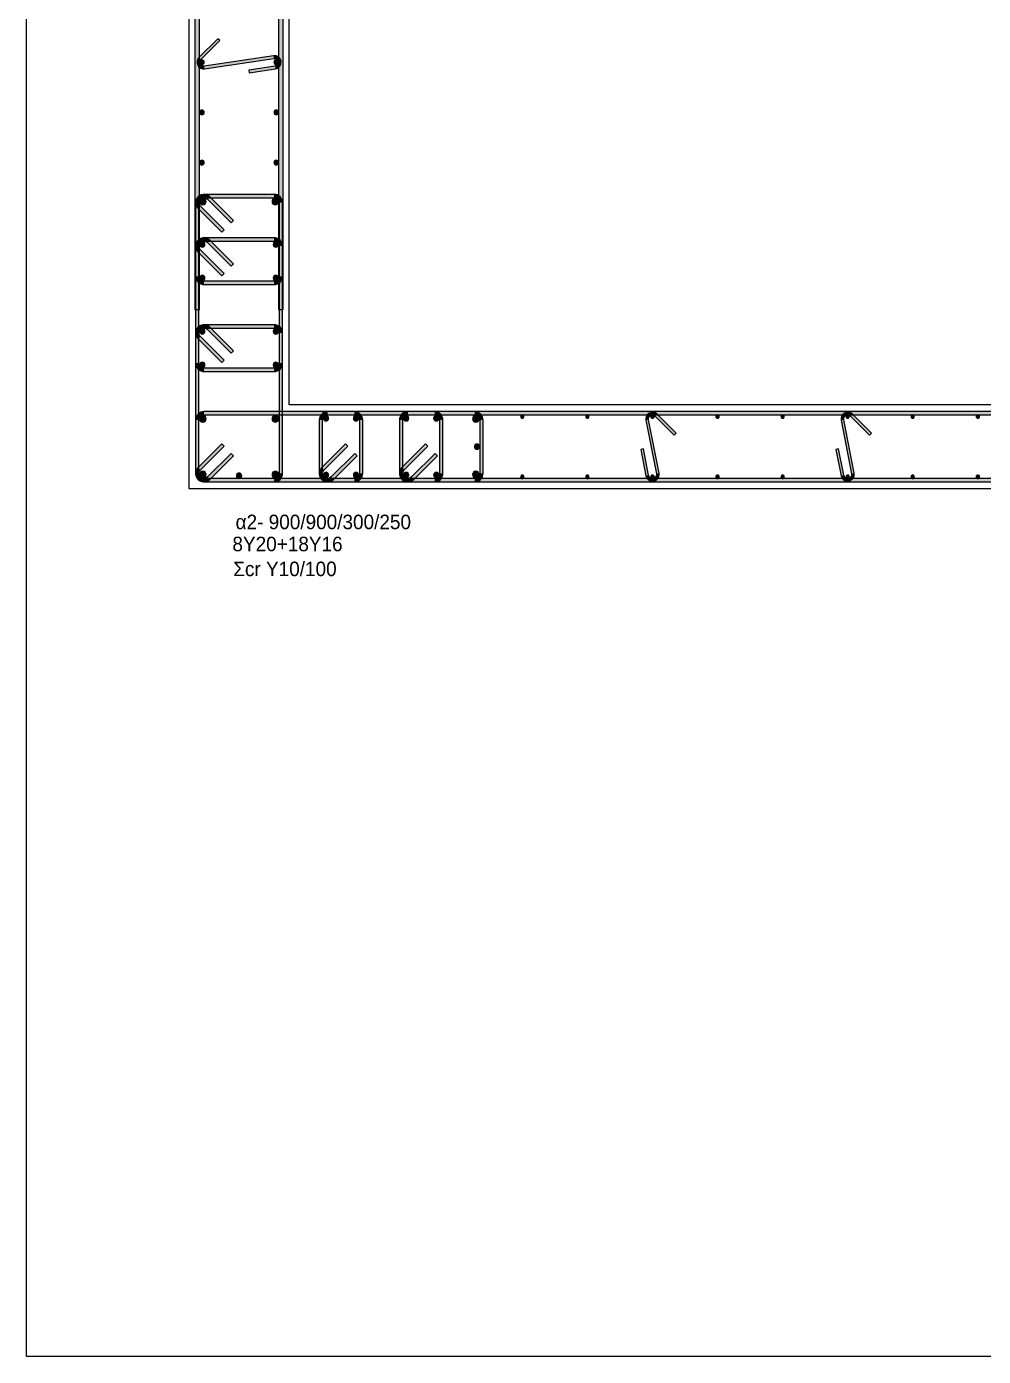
# Model space of a CAD drawing. Header units: millimetres. Extents: x -2171 to 1563, y -1758 to -1505.
# Drawn here: x 491.22 to 505.54, y -1630.29 to -1610.4 of the extents above; entities that cross this region are included whole.
import ezdxf

# ---------------------------------------------------------------- set-up
doc = ezdxf.new("R2010")
doc.units = ezdxf.units.MM
for name, color, linetype in [('-S_TEXT', 3, 'Continuous'), ('Col_Det', 7, 'Continuous'), ('Col_Det_Fill', 7, 'Continuous')]:
    doc.layers.add(name, color=color, linetype=linetype)
doc.styles.add('S1Arl22_b_934_161', font='arial.ttf', dxfattribs={"width": 0.933629, "height": 0.002175})

msp = doc.modelspace()

# ---------------------------------------------------------------- hatches: boundary and pattern name
at = {"layer": 'Col_Det_Fill'}
for color, points in [(252, [(493.8136, -1603.4893), (493.7436, -1603.4893), (493.7436, -1614.6339), (493.8136, -1614.6339)]), (252, [(494.9936, -1614.6339), (495.0636, -1614.6339), (495.0636, -1603.4893), (494.9936, -1603.4893)]), (252, [(493.8029, -1610.8656), (493.8312, -1610.8939), (494.114, -1610.6111), (494.0858, -1610.5828)]), (252, [(493.8887, -1611.0352), (493.8827, -1610.9957, -0.724422), (493.8312, -1610.8939), (493.8029, -1610.8656, 0.724422)]), (252, [(494.9246, -1610.877), (494.9185, -1610.8375), (493.8827, -1610.9957), (493.8887, -1611.0352)]), (252, [(494.9427, -1610.9957), (494.9487, -1611.0352, 1), (494.9185, -1610.8375), (494.9246, -1610.877, -1)]), (133, [(493.8486, -1610.9713, 0.4142136), (493.8836, -1610.9363, 0.4142136), (493.8486, -1610.9013, 0.4142136), (493.8136, -1610.9363, 0.4142136)]), (252, [(494.5473, -1611.056), (494.5533, -1611.0956), (494.9487, -1611.0352), (494.9427, -1610.9957)]), (133, [(494.9586, -1610.9713, 0.4142136), (494.9936, -1610.9363, 0.4142136), (494.9586, -1610.9013, 0.4142136), (494.9236, -1610.9363, 0.4142136)]), (133, [(493.8486, -1611.7212, 0.4142136), (493.8836, -1611.6862, 0.4142136), (493.8486, -1611.6512, 0.4142136), (493.8136, -1611.6862, 0.4142136)]), (133, [(494.9586, -1611.7212, 0.4142136), (494.9936, -1611.6862, 0.4142136), (494.9586, -1611.6512, 0.4142136), (494.9236, -1611.6862, 0.4142136)]), (133, [(493.8486, -1612.4711, 0.4142136), (493.8836, -1612.4361, 0.4142136), (493.8486, -1612.4011, 0.4142136), (493.8136, -1612.4361, 0.4142136)]), (133, [(494.9586, -1612.4711, 0.4142136), (494.9936, -1612.4361, 0.4142136), (494.9586, -1612.4011, 0.4142136), (494.9236, -1612.4361, 0.4142136)]), (252, [(493.9317, -1612.9836), (493.967, -1612.9482, 0.6681786), (493.7536, -1613.0366), (493.8036, -1613.0366, -0.6681786)]), (252, [(493.8786, -1612.9616), (493.8786, -1612.9116, 0.6681786), (493.7902, -1613.125), (493.8256, -1613.0896, -0.6681786)]), (252, [(493.8036, -1613.0366), (493.7536, -1613.0366), (493.7536, -1617.0866), (493.8036, -1617.0866)]), (12, [(493.811, -1613.0189, 0.4142136), (493.861, -1613.0689, 0.4142136), (493.911, -1613.0189, 0.4142136), (493.861, -1612.9689, 0.4142136)]), (252, [(494.9286, -1612.9616), (494.9286, -1612.9116), (493.8786, -1612.9116), (493.8786, -1612.9616)]), (252, [(494.2852, -1613.3371), (494.3206, -1613.3018), (493.967, -1612.9482), (493.9317, -1612.9836)]), (12, [(494.8963, -1613.0189, 0.4142136), (494.9463, -1613.0689, 0.4142136), (494.9963, -1613.0189, 0.4142136), (494.9463, -1612.9689, 0.4142136)]), (252, [(495.0036, -1613.0366), (495.0536, -1613.0366, 0.4142136), (494.9286, -1612.9116), (494.9286, -1612.9616, -0.4142136)]), (252, [(495.0036, -1617.0866), (495.0536, -1617.0866), (495.0536, -1613.0366), (495.0036, -1613.0366)]), (252, [(493.8256, -1613.0896), (493.7902, -1613.125), (494.1438, -1613.4785), (494.1792, -1613.4432)]), (252, [(493.9317, -1613.6336), (493.967, -1613.5982, 0.6681786), (493.7536, -1613.6866), (493.8036, -1613.6866, -0.6681786)]), (252, [(493.8786, -1613.6116), (493.8786, -1613.5616, 0.6681786), (493.7902, -1613.775), (493.8256, -1613.7396, -0.6681786)]), (56, [(493.8139, -1613.6619, 0.4142136), (493.8539, -1613.7019, 0.4142136), (493.8939, -1613.6619, 0.4142136), (493.8539, -1613.6219, 0.4142136)]), (252, [(494.9286, -1613.6116), (494.9286, -1613.5616), (493.8786, -1613.5616), (493.8786, -1613.6116)]), (252, [(494.2852, -1613.9871), (494.3206, -1613.9518), (493.967, -1613.5982), (493.9317, -1613.6336)]), (56, [(494.9134, -1613.6619, 0.4142136), (494.9534, -1613.7019, 0.4142136), (494.9934, -1613.6619, 0.4142136), (494.9534, -1613.6219, 0.4142136)]), (252, [(495.0036, -1613.6866), (495.0536, -1613.6866, 0.4142136), (494.9286, -1613.5616), (494.9286, -1613.6116, -0.4142136)]), (252, [(493.8036, -1613.6866), (493.7536, -1613.6866), (493.7536, -1614.1366), (493.8036, -1614.1366)]), (252, [(493.8256, -1613.7396), (493.7902, -1613.775), (494.1438, -1614.1285), (494.1792, -1614.0932)]), (252, [(495.0036, -1614.1366), (495.0536, -1614.1366), (495.0536, -1613.6866), (495.0036, -1613.6866)]), (252, [(493.8036, -1614.1366), (493.7536, -1614.1366, 0.4142136), (493.8786, -1614.2616), (493.8786, -1614.2116, -0.4142136)]), (56, [(493.8139, -1614.1613, 0.4142136), (493.8539, -1614.2013, 0.4142136), (493.8939, -1614.1613, 0.4142136), (493.8539, -1614.1213, 0.4142136)]), (252, [(493.8786, -1614.2116), (493.8786, -1614.2616), (494.9286, -1614.2616), (494.9286, -1614.2116)]), (56, [(494.9134, -1614.1613, 0.4142136), (494.9534, -1614.2013, 0.4142136), (494.9934, -1614.1613, 0.4142136), (494.9534, -1614.1213, 0.4142136)]), (252, [(494.9286, -1614.2116), (494.9286, -1614.2616, 0.4142136), (495.0536, -1614.1366), (495.0036, -1614.1366, -0.4142136)]), (252, [(493.9317, -1614.9336), (493.967, -1614.8982, 0.6681786), (493.7536, -1614.9866), (493.8036, -1614.9866, -0.6681786)]), (252, [(493.8786, -1614.9116), (493.8786, -1614.8616, 0.6681786), (493.7902, -1615.075), (493.8256, -1615.0396, -0.6681786)]), (252, [(493.8036, -1614.9866), (493.7536, -1614.9866), (493.7536, -1615.4366), (493.8036, -1615.4366)]), (252, [(493.8256, -1615.0396), (493.7902, -1615.075), (494.1438, -1615.4285), (494.1792, -1615.3932)]), (56, [(493.8139, -1614.9619, 0.4142136), (493.8539, -1615.0019, 0.4142136), (493.8939, -1614.9619, 0.4142136), (493.8539, -1614.9219, 0.4142136)]), (252, [(494.9286, -1614.9116), (494.9286, -1614.8616), (493.8786, -1614.8616), (493.8786, -1614.9116)]), (252, [(494.2852, -1615.2871), (494.3206, -1615.2518), (493.967, -1614.8982), (493.9317, -1614.9336)]), (56, [(494.9134, -1614.9619, 0.4142136), (494.9534, -1615.0019, 0.4142136), (494.9934, -1614.9619, 0.4142136), (494.9534, -1614.9219, 0.4142136)]), (252, [(495.0036, -1614.9866), (495.0536, -1614.9866, 0.4142136), (494.9286, -1614.8616), (494.9286, -1614.9116, -0.4142136)]), (252, [(495.0036, -1615.4366), (495.0536, -1615.4366), (495.0536, -1614.9866), (495.0036, -1614.9866)]), (252, [(493.8036, -1615.4366), (493.7536, -1615.4366, 0.4142136), (493.8786, -1615.5616), (493.8786, -1615.5116, -0.4142136)]), (56, [(493.8139, -1615.4613, 0.4142136), (493.8539, -1615.5013, 0.4142136), (493.8939, -1615.4613, 0.4142136), (493.8539, -1615.4213, 0.4142136)]), (56, [(494.9134, -1615.4613, 0.4142136), (494.9534, -1615.5013, 0.4142136), (494.9934, -1615.4613, 0.4142136), (494.9534, -1615.4213, 0.4142136)]), (252, [(494.9286, -1615.5116), (494.9286, -1615.5616, 0.4142136), (495.0536, -1615.4366), (495.0036, -1615.4366, -0.4142136)]), (252, [(493.8786, -1615.5116), (493.8786, -1615.5616), (494.9286, -1615.5616), (494.9286, -1615.5116)]), (252, [(493.8786, -1616.2116), (493.8786, -1616.1616, 0.4142136), (493.7536, -1616.2866), (493.8036, -1616.2866, -0.4142136)]), (12, [(493.811, -1616.2689, 0.4142136), (493.861, -1616.3189, 0.4142136), (493.911, -1616.2689, 0.4142136), (493.861, -1616.2189, 0.4142136)]), (252, [(497.9286, -1616.2116), (497.9286, -1616.1616), (493.8786, -1616.1616), (493.8786, -1616.2116)]), (12, [(494.8963, -1616.2689, 0.4142136), (494.9463, -1616.3189, 0.4142136), (494.9963, -1616.2689, 0.4142136), (494.9463, -1616.2189, 0.4142136)]), (252, [(495.7286, -1616.2116), (495.7286, -1616.1616, 0.4142136), (495.6036, -1616.2866), (495.6536, -1616.2866, -0.4142136)]), (56, [(495.6639, -1616.2619, 0.4142136), (495.7039, -1616.3019, 0.4142136), (495.7439, -1616.2619, 0.4142136), (495.7039, -1616.2219, 0.4142136)]), (252, [(496.1286, -1616.2116), (496.1286, -1616.1616), (495.7286, -1616.1616), (495.7286, -1616.2116)]), (56, [(496.1134, -1616.2619, 0.4142136), (496.1534, -1616.3019, 0.4142136), (496.1934, -1616.2619, 0.4142136), (496.1534, -1616.2219, 0.4142136)]), (252, [(496.2036, -1616.2866), (496.2536, -1616.2866, 0.4142136), (496.1286, -1616.1616), (496.1286, -1616.2116, -0.4142136)]), (252, [(496.9286, -1616.2116), (496.9286, -1616.1616, 0.4142136), (496.8036, -1616.2866), (496.8536, -1616.2866, -0.4142136)]), (252, [(517.9552, -1616.2116), (517.9552, -1616.1616), (496.8521, -1616.1616), (496.8521, -1616.2116)]), (56, [(496.8639, -1616.2619, 0.4142136), (496.9039, -1616.3019, 0.4142136), (496.9439, -1616.2619, 0.4142136), (496.9039, -1616.2219, 0.4142136)]), (252, [(497.3286, -1616.2116), (497.3286, -1616.1616), (496.9286, -1616.1616), (496.9286, -1616.2116)]), (56, [(497.3134, -1616.2619, 0.4142136), (497.3534, -1616.3019, 0.4142136), (497.3934, -1616.2619, 0.4142136), (497.3534, -1616.2219, 0.4142136)]), (252, [(497.4036, -1616.2866), (497.4536, -1616.2866, 0.4142136), (497.3286, -1616.1616), (497.3286, -1616.2116, -0.4142136)]), (12, [(497.8963, -1616.2689, 0.4142136), (497.9463, -1616.3189, 0.4142136), (497.9963, -1616.2689, 0.4142136), (497.9463, -1616.2189, 0.4142136)]), (252, [(498.0036, -1616.2866), (498.0536, -1616.2866, 0.4142136), (497.9286, -1616.1616), (497.9286, -1616.2116, -0.4142136)]), (133, [(498.6159, -1616.2366, 0.4142136), (498.6409, -1616.2616, 0.4142136), (498.6659, -1616.2366, 0.4142136), (498.6409, -1616.2116, 0.4142136)]), (133, [(499.5896, -1616.2366, 0.4142136), (499.6146, -1616.2616, 0.4142136), (499.6396, -1616.2366, 0.4142136), (499.6146, -1616.2116, 0.4142136)]), (252, [(500.4901, -1616.2909), (500.5293, -1616.2832, -0.7407348), (500.6306, -1616.2292), (500.6589, -1616.2009, 0.7407348)]), (133, [(500.5632, -1616.2366, 0.4142136), (500.5882, -1616.2616, 0.4142136), (500.6132, -1616.2366, 0.4142136), (500.5882, -1616.2116, 0.4142136)]), (252, [(500.6589, -1616.2009), (500.6306, -1616.2292), (500.9135, -1616.512), (500.9418, -1616.4837)]), (133, [(501.5368, -1616.2366, 0.4142136), (501.5618, -1616.2616, 0.4142136), (501.5868, -1616.2366, 0.4142136), (501.5618, -1616.2116, 0.4142136)]), (133, [(502.5105, -1616.2366, 0.4142136), (502.5355, -1616.2616, 0.4142136), (502.5605, -1616.2366, 0.4142136), (502.5355, -1616.2116, 0.4142136)]), (252, [(503.411, -1616.2909), (503.4502, -1616.2832, -0.7407348), (503.5515, -1616.2292), (503.5798, -1616.2009, 0.7407348)]), (133, [(503.4841, -1616.2366, 0.4142136), (503.5091, -1616.2616, 0.4142136), (503.5341, -1616.2366, 0.4142136), (503.5091, -1616.2116, 0.4142136)]), (252, [(503.5798, -1616.2009), (503.5515, -1616.2292), (503.8344, -1616.512), (503.8627, -1616.4837)]), (133, [(504.4577, -1616.2366, 0.4142136), (504.4827, -1616.2616, 0.4142136), (504.5077, -1616.2366, 0.4142136), (504.4827, -1616.2116, 0.4142136)]), (133, [(505.4314, -1616.2366, 0.4142136), (505.4564, -1616.2616, 0.4142136), (505.4814, -1616.2366, 0.4142136), (505.4564, -1616.2116, 0.4142136)]), (252, [(493.8036, -1616.2866), (493.7536, -1616.2866), (493.7536, -1617.0866), (493.8036, -1617.0866)]), (252, [(495.6536, -1616.2866), (495.6036, -1616.2866), (495.6036, -1617.0866), (495.6536, -1617.0866)]), (252, [(496.2036, -1617.0866), (496.2536, -1617.0866), (496.2536, -1616.2866), (496.2036, -1616.2866)]), (252, [(496.8536, -1616.2866), (496.8036, -1616.2866), (496.8036, -1617.0866), (496.8536, -1617.0866)]), (252, [(497.4036, -1617.0866), (497.4536, -1617.0866), (497.4536, -1616.2866), (497.4036, -1616.2866)]), (252, [(498.0036, -1617.0866), (498.0536, -1617.0866), (498.0536, -1616.2866), (498.0036, -1616.2866)]), (252, [(500.6471, -1617.09), (500.6863, -1617.0823), (500.5293, -1616.2832), (500.4901, -1616.2909)]), (252, [(503.568, -1617.09), (503.6072, -1617.0823), (503.4502, -1616.2832), (503.411, -1616.2909)]), (252, [(494.1792, -1616.68), (494.1438, -1616.6447), (493.7902, -1616.9982), (493.8256, -1617.0336)]), (252, [(496.0292, -1616.68), (495.9938, -1616.6447), (495.6402, -1616.9982), (495.6756, -1617.0336)]), (252, [(497.2292, -1616.68), (497.1938, -1616.6447), (496.8402, -1616.9982), (496.8756, -1617.0336)]), (252, [(493.9317, -1617.1396), (493.967, -1617.175), (494.3206, -1616.8214), (494.2852, -1616.7861)]), (252, [(495.7817, -1617.1396), (495.817, -1617.175), (496.1706, -1616.8214), (496.1352, -1616.7861)]), (252, [(496.9817, -1617.1396), (497.017, -1617.175), (497.3706, -1616.8214), (497.3352, -1616.7861)]), (133, [(497.9236, -1616.6866, 0.4142136), (497.9636, -1616.7266, 0.4142136), (498.0036, -1616.6866, 0.4142136), (497.9636, -1616.6466, 0.4142136)]), (252, [(500.4522, -1616.7207), (500.413, -1616.7284), (500.4901, -1617.1209), (500.5293, -1617.1132)]), (252, [(503.3731, -1616.7207), (503.3339, -1616.7284), (503.411, -1617.1209), (503.4502, -1617.1132)]), (252, [(493.8256, -1617.0336), (493.7902, -1616.9982, 0.6681786), (493.8786, -1617.2116), (493.8786, -1617.1616, -0.6681786)]), (252, [(495.6756, -1617.0336), (495.6402, -1616.9982, 0.6681786), (495.7286, -1617.2116), (495.7286, -1617.1616, -0.6681786)]), (252, [(496.8756, -1617.0336), (496.8402, -1616.9982, 0.6681786), (496.9286, -1617.2116), (496.9286, -1617.1616, -0.6681786)]), (252, [(493.8036, -1617.0866), (493.7536, -1617.0866, 0.6681786), (493.967, -1617.175), (493.9317, -1617.1396, -0.6681786)]), (252, [(493.8036, -1617.0866), (493.7536, -1617.0866, 0.4142136), (493.8786, -1617.2116), (493.8786, -1617.1616, -0.4142136)]), (12, [(493.811, -1617.1043, 0.4142136), (493.861, -1617.1543, 0.4142136), (493.911, -1617.1043, 0.4142136), (493.861, -1617.0543, 0.4142136)]), (252, [(493.8786, -1617.1616), (493.8786, -1617.2116), (497.9286, -1617.2116), (497.9286, -1617.1616)]), (252, [(493.8786, -1617.1616), (493.8786, -1617.2116), (494.9286, -1617.2116), (494.9286, -1617.1616)]), (133, [(494.3636, -1617.1216, 0.4142136), (494.4036, -1617.1616, 0.4142136), (494.4436, -1617.1216, 0.4142136), (494.4036, -1617.0816, 0.4142136)]), (12, [(494.8963, -1617.1043, 0.4142136), (494.9463, -1617.1543, 0.4142136), (494.9963, -1617.1043, 0.4142136), (494.9463, -1617.0543, 0.4142136)]), (252, [(494.9286, -1617.1616), (494.9286, -1617.2116, 0.4142136), (495.0536, -1617.0866), (495.0036, -1617.0866, -0.4142136)]), (252, [(495.6536, -1617.0866), (495.6036, -1617.0866, 0.6681786), (495.817, -1617.175), (495.7817, -1617.1396, -0.6681786)]), (56, [(495.6639, -1617.1113, 0.4142136), (495.7039, -1617.1513, 0.4142136), (495.7439, -1617.1113, 0.4142136), (495.7039, -1617.0713, 0.4142136)]), (252, [(495.7286, -1617.1616), (495.7286, -1617.2116), (496.1286, -1617.2116), (496.1286, -1617.1616)]), (56, [(496.1134, -1617.1113, 0.4142136), (496.1534, -1617.1513, 0.4142136), (496.1934, -1617.1113, 0.4142136), (496.1534, -1617.0713, 0.4142136)]), (252, [(496.1286, -1617.1616), (496.1286, -1617.2116, 0.4142136), (496.2536, -1617.0866), (496.2036, -1617.0866, -0.4142136)]), (252, [(496.8536, -1617.0866), (496.8036, -1617.0866, 0.6681786), (497.017, -1617.175), (496.9817, -1617.1396, -0.6681786)]), (252, [(496.8521, -1617.1616), (496.8521, -1617.2116), (517.9552, -1617.2116), (517.9552, -1617.1616)]), (56, [(496.8639, -1617.1113, 0.4142136), (496.9039, -1617.1513, 0.4142136), (496.9439, -1617.1113, 0.4142136), (496.9039, -1617.0713, 0.4142136)]), (252, [(496.9286, -1617.1616), (496.9286, -1617.2116), (497.3286, -1617.2116), (497.3286, -1617.1616)]), (56, [(497.3134, -1617.1113, 0.4142136), (497.3534, -1617.1513, 0.4142136), (497.3934, -1617.1113, 0.4142136), (497.3534, -1617.0713, 0.4142136)]), (252, [(497.3286, -1617.1616), (497.3286, -1617.2116, 0.4142136), (497.4536, -1617.0866), (497.4036, -1617.0866, -0.4142136)]), (12, [(497.8963, -1617.1043, 0.4142136), (497.9463, -1617.1543, 0.4142136), (497.9963, -1617.1043, 0.4142136), (497.9463, -1617.0543, 0.4142136)]), (252, [(497.9286, -1617.1616), (497.9286, -1617.2116, 0.4142136), (498.0536, -1617.0866), (498.0036, -1617.0866, -0.4142136)]), (133, [(498.6159, -1617.1366, 0.4142136), (498.6409, -1617.1616, 0.4142136), (498.6659, -1617.1366, 0.4142136), (498.6409, -1617.1116, 0.4142136)]), (133, [(499.5896, -1617.1366, 0.4142136), (499.6146, -1617.1616, 0.4142136), (499.6396, -1617.1366, 0.4142136), (499.6146, -1617.1116, 0.4142136)]), (252, [(500.5293, -1617.1132), (500.4901, -1617.1209, 1), (500.6863, -1617.0823), (500.6471, -1617.09, -1)]), (133, [(500.5632, -1617.1366, 0.4142136), (500.5882, -1617.1616, 0.4142136), (500.6132, -1617.1366, 0.4142136), (500.5882, -1617.1116, 0.4142136)]), (133, [(501.5368, -1617.1366, 0.4142136), (501.5618, -1617.1616, 0.4142136), (501.5868, -1617.1366, 0.4142136), (501.5618, -1617.1116, 0.4142136)]), (133, [(502.5105, -1617.1366, 0.4142136), (502.5355, -1617.1616, 0.4142136), (502.5605, -1617.1366, 0.4142136), (502.5355, -1617.1116, 0.4142136)]), (252, [(503.4502, -1617.1132), (503.411, -1617.1209, 1), (503.6072, -1617.0823), (503.568, -1617.09, -1)]), (133, [(503.4841, -1617.1366, 0.4142136), (503.5091, -1617.1616, 0.4142136), (503.5341, -1617.1366, 0.4142136), (503.5091, -1617.1116, 0.4142136)]), (133, [(504.4577, -1617.1366, 0.4142136), (504.4827, -1617.1616, 0.4142136), (504.5077, -1617.1366, 0.4142136), (504.4827, -1617.1116, 0.4142136)]), (133, [(505.4314, -1617.1366, 0.4142136), (505.4564, -1617.1616, 0.4142136), (505.4814, -1617.1366, 0.4142136), (505.4564, -1617.1116, 0.4142136)])]:
    msp.add_hatch(color=color, dxfattribs=at).paths.add_polyline_path(points)

# ---------------------------------------------------------------- linework, layer by layer
at = {"layer": '-S_TEXT', "ltscale": 5}
msp.add_lwpolyline([(491.2248, -1590.2497), (549.3723, -1590.2497), (549.3723, -1630.2944), (491.2248, -1630.2944)], close=True, dxfattribs=at)
at = {"layer": 'Col_Det', "color": 7}
for points in [[(493.6536, -1600.8116), (493.6536, -1617.3116)], [(495.1536, -1616.0616), (495.1536, -1600.8116)], [(493.7436, -1603.4893), (493.7436, -1614.6339)], [(493.8136, -1614.6339), (493.8136, -1603.4893)], [(494.9936, -1603.4893), (494.9936, -1614.6339)], [(495.0636, -1614.6339), (495.0636, -1603.4893)], [(494.0858, -1610.5828), (493.8029, -1610.8656)], [(493.8312, -1610.8939), (494.114, -1610.6111)], [(494.114, -1610.6111), (494.0858, -1610.5828)], [(494.9185, -1610.8375), (493.8827, -1610.9957)], [(493.8887, -1611.0352), (494.9246, -1610.877)], [(494.9427, -1610.9957), (494.5473, -1611.056)], [(494.5473, -1611.056), (494.5533, -1611.0956)], [(494.5533, -1611.0956), (494.9487, -1611.0352)], [(493.7536, -1613.0366), (493.7536, -1617.0866)], [(493.8036, -1617.0866), (493.8036, -1613.0366)], [(494.9286, -1612.9116), (493.8786, -1612.9116)], [(493.8786, -1612.9616), (494.9286, -1612.9616)], [(493.9317, -1612.9836), (494.2852, -1613.3371)], [(494.3206, -1613.3018), (493.967, -1612.9482)], [(495.0036, -1613.0366), (495.0036, -1617.0866)], [(495.0536, -1617.0866), (495.0536, -1613.0366)], [(493.7902, -1613.125), (494.1438, -1613.4785)], [(494.1792, -1613.4432), (493.8256, -1613.0896)], [(494.1438, -1613.4785), (494.1792, -1613.4432)], [(494.2852, -1613.3371), (494.3206, -1613.3018)], [(494.9286, -1613.5616), (493.8786, -1613.5616)], [(493.8786, -1613.6116), (494.9286, -1613.6116)], [(493.9317, -1613.6336), (494.2852, -1613.9871)], [(494.3206, -1613.9518), (493.967, -1613.5982)], [(493.7536, -1613.6866), (493.7536, -1614.1366)], [(493.7902, -1613.775), (494.1438, -1614.1285)], [(493.8036, -1614.1366), (493.8036, -1613.6866)], [(494.1792, -1614.0932), (493.8256, -1613.7396)], [(495.0036, -1613.6866), (495.0036, -1614.1366)], [(495.0536, -1614.1366), (495.0536, -1613.6866)], [(494.2852, -1613.9871), (494.3206, -1613.9518)], [(494.9286, -1614.2116), (493.8786, -1614.2116)], [(494.1438, -1614.1285), (494.1792, -1614.0932)], [(493.8786, -1614.2616), (494.9286, -1614.2616)], [(493.7436, -1614.6339), (493.8136, -1614.6339)], [(494.9936, -1614.6339), (495.0636, -1614.6339)], [(493.7536, -1614.9866), (493.7536, -1615.4366)], [(493.8036, -1615.4366), (493.8036, -1614.9866)], [(494.1792, -1615.3932), (493.8256, -1615.0396)], [(494.9286, -1614.8616), (493.8786, -1614.8616)], [(493.8786, -1614.9116), (494.9286, -1614.9116)], [(493.9317, -1614.9336), (494.2852, -1615.2871)], [(494.3206, -1615.2518), (493.967, -1614.8982)], [(495.0036, -1614.9866), (495.0036, -1615.4366)], [(495.0536, -1615.4366), (495.0536, -1614.9866)], [(493.7902, -1615.075), (494.1438, -1615.4285)], [(494.2852, -1615.2871), (494.3206, -1615.2518)], [(494.1438, -1615.4285), (494.1792, -1615.3932)], [(494.9286, -1615.5116), (493.8786, -1615.5116)], [(493.8786, -1615.5616), (494.9286, -1615.5616)], [(497.9286, -1616.1616), (493.8786, -1616.1616)], [(493.8786, -1616.2116), (497.9286, -1616.2116)], [(521.1536, -1616.0616), (495.1536, -1616.0616)], [(496.1286, -1616.1616), (495.7286, -1616.1616)], [(495.7286, -1616.2116), (496.1286, -1616.2116)], [(517.9552, -1616.1616), (496.8521, -1616.1616)], [(496.8521, -1616.1616), (496.8521, -1616.2116)], [(496.8521, -1616.2116), (517.9552, -1616.2116)], [(497.3286, -1616.1616), (496.9286, -1616.1616)], [(496.9286, -1616.2116), (497.3286, -1616.2116)], [(500.6306, -1616.2292), (500.9135, -1616.512)], [(500.9418, -1616.4837), (500.6589, -1616.2009)], [(503.5515, -1616.2292), (503.8344, -1616.512)], [(503.8627, -1616.4837), (503.5798, -1616.2009)], [(493.7536, -1616.2866), (493.7536, -1617.0866)], [(493.8036, -1617.0866), (493.8036, -1616.2866)], [(495.6036, -1616.2866), (495.6036, -1617.0866)], [(495.6536, -1617.0866), (495.6536, -1616.2866)], [(496.2036, -1616.2866), (496.2036, -1617.0866)], [(496.2536, -1617.0866), (496.2536, -1616.2866)], [(496.8036, -1616.2866), (496.8036, -1617.0866)], [(496.8536, -1617.0866), (496.8536, -1616.2866)], [(497.4036, -1616.2866), (497.4036, -1617.0866)], [(497.4536, -1617.0866), (497.4536, -1616.2866)], [(498.0036, -1616.2866), (498.0036, -1617.0866)], [(498.0536, -1617.0866), (498.0536, -1616.2866)], [(500.4901, -1616.2909), (500.6471, -1617.09)], [(500.6863, -1617.0823), (500.5293, -1616.2832)], [(503.411, -1616.2909), (503.568, -1617.09)], [(503.6072, -1617.0823), (503.4502, -1616.2832)], [(494.1438, -1616.6447), (493.7902, -1616.9982)], [(494.1792, -1616.68), (494.1438, -1616.6447)], [(495.9938, -1616.6447), (495.6402, -1616.9982)], [(496.0292, -1616.68), (495.9938, -1616.6447)], [(497.1938, -1616.6447), (496.8402, -1616.9982)], [(497.2292, -1616.68), (497.1938, -1616.6447)], [(500.9135, -1616.512), (500.9418, -1616.4837)], [(503.8344, -1616.512), (503.8627, -1616.4837)], [(493.8256, -1617.0336), (494.1792, -1616.68)], [(494.2852, -1616.7861), (493.9317, -1617.1396)], [(493.967, -1617.175), (494.3206, -1616.8214)], [(494.3206, -1616.8214), (494.2852, -1616.7861)], [(495.6756, -1617.0336), (496.0292, -1616.68)], [(496.1352, -1616.7861), (495.7817, -1617.1396)], [(495.817, -1617.175), (496.1706, -1616.8214)], [(496.1706, -1616.8214), (496.1352, -1616.7861)], [(496.8756, -1617.0336), (497.2292, -1616.68)], [(497.3352, -1616.7861), (496.9817, -1617.1396)], [(497.017, -1617.175), (497.3706, -1616.8214)], [(497.3706, -1616.8214), (497.3352, -1616.7861)], [(500.4522, -1616.7207), (500.413, -1616.7284)], [(500.413, -1616.7284), (500.4901, -1617.1209)], [(500.5293, -1617.1132), (500.4522, -1616.7207)], [(503.3731, -1616.7207), (503.3339, -1616.7284)], [(503.3339, -1616.7284), (503.411, -1617.1209)], [(503.4502, -1617.1132), (503.3731, -1616.7207)], [(497.9286, -1617.1616), (493.8786, -1617.1616)], [(494.9286, -1617.1616), (493.8786, -1617.1616)], [(493.8786, -1617.2116), (497.9286, -1617.2116)], [(493.8786, -1617.2116), (494.9286, -1617.2116)], [(496.1286, -1617.1616), (495.7286, -1617.1616)], [(495.7286, -1617.2116), (496.1286, -1617.2116)], [(496.8521, -1617.1616), (496.8521, -1617.2116)], [(517.9552, -1617.1616), (496.8521, -1617.1616)], [(496.8521, -1617.2116), (517.9552, -1617.2116)], [(497.3286, -1617.1616), (496.9286, -1617.1616)], [(496.9286, -1617.2116), (497.3286, -1617.2116)], [(493.6536, -1617.3116), (521.1536, -1617.3116)]]:
    msp.add_lwpolyline(points, dxfattribs=at)
for points in [[(493.8029, -1610.8656, 0.724422), (493.8887, -1611.0352, 0.724422)], [(494.9487, -1611.0352, 1), (494.9185, -1610.8375)], [(494.9246, -1610.877, -1), (494.9427, -1610.9957, -1)], [(493.8827, -1610.9957, -0.724422), (493.8312, -1610.8939)], [(493.8486, -1610.9013, 0.4142136), (493.8136, -1610.9363, 0.4142136)], [(493.8136, -1610.9363, 0.4142136), (493.8486, -1610.9713, 0.4142136)], [(493.8836, -1610.9363, 0.4142136), (493.8486, -1610.9013, 0.4142136)], [(493.8486, -1610.9713, 0.4142136), (493.8836, -1610.9363, 0.4142136)], [(494.9586, -1610.9013, 0.4142136), (494.9236, -1610.9363, 0.4142136)], [(494.9236, -1610.9363, 0.4142136), (494.9586, -1610.9713, 0.4142136)], [(494.9936, -1610.9363, 0.4142136), (494.9586, -1610.9013, 0.4142136)], [(494.9586, -1610.9713, 0.4142136), (494.9936, -1610.9363, 0.4142136)], [(493.8486, -1611.6512, 0.4142136), (493.8136, -1611.6862, 0.4142136)], [(493.8836, -1611.6862, 0.4142136), (493.8486, -1611.6512, 0.4142136)], [(494.9586, -1611.6512, 0.4142136), (494.9236, -1611.6862, 0.4142136)], [(494.9936, -1611.6862, 0.4142136), (494.9586, -1611.6512, 0.4142136)], [(493.8136, -1611.6862, 0.4142136), (493.8486, -1611.7212, 0.4142136)], [(493.8486, -1611.7212, 0.4142136), (493.8836, -1611.6862, 0.4142136)], [(494.9236, -1611.6862, 0.4142136), (494.9586, -1611.7212, 0.4142136)], [(494.9586, -1611.7212, 0.4142136), (494.9936, -1611.6862, 0.4142136)], [(493.8486, -1612.4011, 0.4142136), (493.8136, -1612.4361, 0.4142136)], [(493.8136, -1612.4361, 0.4142136), (493.8486, -1612.4711, 0.4142136)], [(493.8836, -1612.4361, 0.4142136), (493.8486, -1612.4011, 0.4142136)], [(493.8486, -1612.4711, 0.4142136), (493.8836, -1612.4361, 0.4142136)], [(494.9586, -1612.4011, 0.4142136), (494.9236, -1612.4361, 0.4142136)], [(494.9236, -1612.4361, 0.4142136), (494.9586, -1612.4711, 0.4142136)], [(494.9936, -1612.4361, 0.4142136), (494.9586, -1612.4011, 0.4142136)], [(494.9586, -1612.4711, 0.4142136), (494.9936, -1612.4361, 0.4142136)], [(493.967, -1612.9482, 0.6681786), (493.7536, -1613.0366)], [(493.8786, -1612.9116, 0.6681786), (493.7902, -1613.125)], [(493.8036, -1613.0366, -0.6681786), (493.9317, -1612.9836, -0.6681786)], [(493.8256, -1613.0896, -0.6681786), (493.8786, -1612.9616, -0.6681786)], [(493.861, -1612.9689, 0.4142136), (493.811, -1613.0189, 0.4142136)], [(493.811, -1613.0189, 0.4142136), (493.861, -1613.0689, 0.4142136)], [(493.911, -1613.0189, 0.4142136), (493.861, -1612.9689, 0.4142136)], [(493.861, -1613.0689, 0.4142136), (493.911, -1613.0189, 0.4142136)], [(494.9463, -1612.9689, 0.4142136), (494.8963, -1613.0189, 0.4142136)], [(494.8963, -1613.0189, 0.4142136), (494.9463, -1613.0689, 0.4142136)], [(495.0536, -1613.0366, 0.4142136), (494.9286, -1612.9116)], [(494.9286, -1612.9616, -0.4142136), (495.0036, -1613.0366, -0.4142136)], [(494.9963, -1613.0189, 0.4142136), (494.9463, -1612.9689, 0.4142136)], [(494.9463, -1613.0689, 0.4142136), (494.9963, -1613.0189, 0.4142136)], [(493.967, -1613.5982, 0.6681786), (493.7536, -1613.6866)], [(493.8786, -1613.5616, 0.6681786), (493.7902, -1613.775)], [(493.8036, -1613.6866, -0.6681786), (493.9317, -1613.6336, -0.6681786)], [(493.8256, -1613.7396, -0.6681786), (493.8786, -1613.6116, -0.6681786)], [(493.8539, -1613.6219, 0.4142136), (493.8139, -1613.6619, 0.4142136)], [(493.8139, -1613.6619, 0.4142136), (493.8539, -1613.7019, 0.4142136)], [(493.8939, -1613.6619, 0.4142136), (493.8539, -1613.6219, 0.4142136)], [(493.8539, -1613.7019, 0.4142136), (493.8939, -1613.6619, 0.4142136)], [(494.9534, -1613.6219, 0.4142136), (494.9134, -1613.6619, 0.4142136)], [(494.9134, -1613.6619, 0.4142136), (494.9534, -1613.7019, 0.4142136)], [(495.0536, -1613.6866, 0.4142136), (494.9286, -1613.5616)], [(494.9286, -1613.6116, -0.4142136), (495.0036, -1613.6866, -0.4142136)], [(494.9934, -1613.6619, 0.4142136), (494.9534, -1613.6219, 0.4142136)], [(494.9534, -1613.7019, 0.4142136), (494.9934, -1613.6619, 0.4142136)], [(493.7536, -1614.1366, 0.4142136), (493.8786, -1614.2616)], [(493.8786, -1614.2116, -0.4142136), (493.8036, -1614.1366, -0.4142136)], [(493.8539, -1614.1213, 0.4142136), (493.8139, -1614.1613, 0.4142136)], [(493.8139, -1614.1613, 0.4142136), (493.8539, -1614.2013, 0.4142136)], [(493.8939, -1614.1613, 0.4142136), (493.8539, -1614.1213, 0.4142136)], [(493.8539, -1614.2013, 0.4142136), (493.8939, -1614.1613, 0.4142136)], [(494.9534, -1614.1213, 0.4142136), (494.9134, -1614.1613, 0.4142136)], [(494.9134, -1614.1613, 0.4142136), (494.9534, -1614.2013, 0.4142136)], [(494.9286, -1614.2616, 0.4142136), (495.0536, -1614.1366)], [(495.0036, -1614.1366, -0.4142136), (494.9286, -1614.2116, -0.4142136)], [(494.9934, -1614.1613, 0.4142136), (494.9534, -1614.1213, 0.4142136)], [(494.9534, -1614.2013, 0.4142136), (494.9934, -1614.1613, 0.4142136)], [(493.967, -1614.8982, 0.6681786), (493.7536, -1614.9866)], [(493.8786, -1614.8616, 0.6681786), (493.7902, -1615.075)], [(493.8036, -1614.9866, -0.6681786), (493.9317, -1614.9336, -0.6681786)], [(493.8256, -1615.0396, -0.6681786), (493.8786, -1614.9116, -0.6681786)], [(493.8539, -1614.9219, 0.4142136), (493.8139, -1614.9619, 0.4142136)], [(493.8139, -1614.9619, 0.4142136), (493.8539, -1615.0019, 0.4142136)], [(493.8939, -1614.9619, 0.4142136), (493.8539, -1614.9219, 0.4142136)], [(493.8539, -1615.0019, 0.4142136), (493.8939, -1614.9619, 0.4142136)], [(494.9534, -1614.9219, 0.4142136), (494.9134, -1614.9619, 0.4142136)], [(494.9134, -1614.9619, 0.4142136), (494.9534, -1615.0019, 0.4142136)], [(495.0536, -1614.9866, 0.4142136), (494.9286, -1614.8616)], [(494.9286, -1614.9116, -0.4142136), (495.0036, -1614.9866, -0.4142136)], [(494.9934, -1614.9619, 0.4142136), (494.9534, -1614.9219, 0.4142136)], [(494.9534, -1615.0019, 0.4142136), (494.9934, -1614.9619, 0.4142136)], [(493.7536, -1615.4366, 0.4142136), (493.8786, -1615.5616)], [(493.8786, -1615.5116, -0.4142136), (493.8036, -1615.4366, -0.4142136)], [(493.8539, -1615.4213, 0.4142136), (493.8139, -1615.4613, 0.4142136)], [(493.8939, -1615.4613, 0.4142136), (493.8539, -1615.4213, 0.4142136)], [(494.9534, -1615.4213, 0.4142136), (494.9134, -1615.4613, 0.4142136)], [(494.9286, -1615.5616, 0.4142136), (495.0536, -1615.4366)], [(495.0036, -1615.4366, -0.4142136), (494.9286, -1615.5116, -0.4142136)], [(494.9934, -1615.4613, 0.4142136), (494.9534, -1615.4213, 0.4142136)], [(493.8139, -1615.4613, 0.4142136), (493.8539, -1615.5013, 0.4142136)], [(493.8539, -1615.5013, 0.4142136), (493.8939, -1615.4613, 0.4142136)], [(494.9134, -1615.4613, 0.4142136), (494.9534, -1615.5013, 0.4142136)], [(494.9534, -1615.5013, 0.4142136), (494.9934, -1615.4613, 0.4142136)], [(493.8786, -1616.1616, 0.4142136), (493.7536, -1616.2866)], [(493.8036, -1616.2866, -0.4142136), (493.8786, -1616.2116, -0.4142136)], [(493.861, -1616.2189, 0.4142136), (493.811, -1616.2689, 0.4142136)], [(493.911, -1616.2689, 0.4142136), (493.861, -1616.2189, 0.4142136)], [(494.9463, -1616.2189, 0.4142136), (494.8963, -1616.2689, 0.4142136)], [(494.9963, -1616.2689, 0.4142136), (494.9463, -1616.2189, 0.4142136)], [(495.7286, -1616.1616, 0.4142136), (495.6036, -1616.2866)], [(495.6536, -1616.2866, -0.4142136), (495.7286, -1616.2116, -0.4142136)], [(495.7039, -1616.2219, 0.4142136), (495.6639, -1616.2619, 0.4142136)], [(495.7439, -1616.2619, 0.4142136), (495.7039, -1616.2219, 0.4142136)], [(496.1534, -1616.2219, 0.4142136), (496.1134, -1616.2619, 0.4142136)], [(496.2536, -1616.2866, 0.4142136), (496.1286, -1616.1616)], [(496.1286, -1616.2116, -0.4142136), (496.2036, -1616.2866, -0.4142136)], [(496.1934, -1616.2619, 0.4142136), (496.1534, -1616.2219, 0.4142136)], [(496.9286, -1616.1616, 0.4142136), (496.8036, -1616.2866)], [(496.8536, -1616.2866, -0.4142136), (496.9286, -1616.2116, -0.4142136)], [(496.9039, -1616.2219, 0.4142136), (496.8639, -1616.2619, 0.4142136)], [(496.9439, -1616.2619, 0.4142136), (496.9039, -1616.2219, 0.4142136)], [(497.3534, -1616.2219, 0.4142136), (497.3134, -1616.2619, 0.4142136)], [(497.4536, -1616.2866, 0.4142136), (497.3286, -1616.1616)], [(497.3286, -1616.2116, -0.4142136), (497.4036, -1616.2866, -0.4142136)], [(497.3934, -1616.2619, 0.4142136), (497.3534, -1616.2219, 0.4142136)], [(497.9463, -1616.2189, 0.4142136), (497.8963, -1616.2689, 0.4142136)], [(498.0536, -1616.2866, 0.4142136), (497.9286, -1616.1616)], [(497.9286, -1616.2116, -0.4142136), (498.0036, -1616.2866, -0.4142136)], [(497.9963, -1616.2689, 0.4142136), (497.9463, -1616.2189, 0.4142136)], [(498.6409, -1616.2116, 0.4142136), (498.6159, -1616.2366, 0.4142136)], [(498.6159, -1616.2366, 0.4142136), (498.6409, -1616.2616, 0.4142136)], [(498.6659, -1616.2366, 0.4142136), (498.6409, -1616.2116, 0.4142136)], [(498.6409, -1616.2616, 0.4142136), (498.6659, -1616.2366, 0.4142136)], [(499.6146, -1616.2116, 0.4142136), (499.5896, -1616.2366, 0.4142136)], [(499.5896, -1616.2366, 0.4142136), (499.6146, -1616.2616, 0.4142136)], [(499.6396, -1616.2366, 0.4142136), (499.6146, -1616.2116, 0.4142136)], [(499.6146, -1616.2616, 0.4142136), (499.6396, -1616.2366, 0.4142136)], [(500.6589, -1616.2009, 0.7407348), (500.4901, -1616.2909, 0.7407348)], [(500.5293, -1616.2832, -0.7407348), (500.6306, -1616.2292)], [(500.5882, -1616.2116, 0.4142136), (500.5632, -1616.2366, 0.4142136)], [(500.5632, -1616.2366, 0.4142136), (500.5882, -1616.2616, 0.4142136)], [(500.6132, -1616.2366, 0.4142136), (500.5882, -1616.2116, 0.4142136)], [(500.5882, -1616.2616, 0.4142136), (500.6132, -1616.2366, 0.4142136)], [(501.5618, -1616.2116, 0.4142136), (501.5368, -1616.2366, 0.4142136)], [(501.5368, -1616.2366, 0.4142136), (501.5618, -1616.2616, 0.4142136)], [(501.5868, -1616.2366, 0.4142136), (501.5618, -1616.2116, 0.4142136)], [(501.5618, -1616.2616, 0.4142136), (501.5868, -1616.2366, 0.4142136)], [(502.5355, -1616.2116, 0.4142136), (502.5105, -1616.2366, 0.4142136)], [(502.5105, -1616.2366, 0.4142136), (502.5355, -1616.2616, 0.4142136)], [(502.5605, -1616.2366, 0.4142136), (502.5355, -1616.2116, 0.4142136)], [(502.5355, -1616.2616, 0.4142136), (502.5605, -1616.2366, 0.4142136)], [(503.5798, -1616.2009, 0.7407348), (503.411, -1616.2909, 0.7407348)], [(503.4502, -1616.2832, -0.7407348), (503.5515, -1616.2292)], [(503.5091, -1616.2116, 0.4142136), (503.4841, -1616.2366, 0.4142136)], [(503.4841, -1616.2366, 0.4142136), (503.5091, -1616.2616, 0.4142136)], [(503.5341, -1616.2366, 0.4142136), (503.5091, -1616.2116, 0.4142136)], [(503.5091, -1616.2616, 0.4142136), (503.5341, -1616.2366, 0.4142136)], [(504.4827, -1616.2116, 0.4142136), (504.4577, -1616.2366, 0.4142136)], [(504.4577, -1616.2366, 0.4142136), (504.4827, -1616.2616, 0.4142136)], [(504.5077, -1616.2366, 0.4142136), (504.4827, -1616.2116, 0.4142136)], [(504.4827, -1616.2616, 0.4142136), (504.5077, -1616.2366, 0.4142136)], [(505.4564, -1616.2116, 0.4142136), (505.4314, -1616.2366, 0.4142136)], [(505.4314, -1616.2366, 0.4142136), (505.4564, -1616.2616, 0.4142136)], [(505.4814, -1616.2366, 0.4142136), (505.4564, -1616.2116, 0.4142136)], [(505.4564, -1616.2616, 0.4142136), (505.4814, -1616.2366, 0.4142136)], [(493.811, -1616.2689, 0.4142136), (493.861, -1616.3189, 0.4142136)], [(493.861, -1616.3189, 0.4142136), (493.911, -1616.2689, 0.4142136)], [(494.8963, -1616.2689, 0.4142136), (494.9463, -1616.3189, 0.4142136)], [(494.9463, -1616.3189, 0.4142136), (494.9963, -1616.2689, 0.4142136)], [(495.6639, -1616.2619, 0.4142136), (495.7039, -1616.3019, 0.4142136)], [(495.7039, -1616.3019, 0.4142136), (495.7439, -1616.2619, 0.4142136)], [(496.1134, -1616.2619, 0.4142136), (496.1534, -1616.3019, 0.4142136)], [(496.1534, -1616.3019, 0.4142136), (496.1934, -1616.2619, 0.4142136)], [(496.8639, -1616.2619, 0.4142136), (496.9039, -1616.3019, 0.4142136)], [(496.9039, -1616.3019, 0.4142136), (496.9439, -1616.2619, 0.4142136)], [(497.3134, -1616.2619, 0.4142136), (497.3534, -1616.3019, 0.4142136)], [(497.3534, -1616.3019, 0.4142136), (497.3934, -1616.2619, 0.4142136)], [(497.8963, -1616.2689, 0.4142136), (497.9463, -1616.3189, 0.4142136)], [(497.9463, -1616.3189, 0.4142136), (497.9963, -1616.2689, 0.4142136)], [(497.9636, -1616.6466, 0.4142136), (497.9236, -1616.6866, 0.4142136)], [(497.9236, -1616.6866, 0.4142136), (497.9636, -1616.7266, 0.4142136)], [(498.0036, -1616.6866, 0.4142136), (497.9636, -1616.6466, 0.4142136)], [(497.9636, -1616.7266, 0.4142136), (498.0036, -1616.6866, 0.4142136)], [(493.7902, -1616.9982, 0.6681786), (493.8786, -1617.2116)], [(493.8786, -1617.1616, -0.6681786), (493.8256, -1617.0336, -0.6681786)], [(495.6402, -1616.9982, 0.6681786), (495.7286, -1617.2116)], [(495.7286, -1617.1616, -0.6681786), (495.6756, -1617.0336, -0.6681786)], [(496.8402, -1616.9982, 0.6681786), (496.9286, -1617.2116)], [(496.9286, -1617.1616, -0.6681786), (496.8756, -1617.0336, -0.6681786)], [(493.7536, -1617.0866, 0.6681786), (493.967, -1617.175)], [(493.7536, -1617.0866, 0.4142136), (493.8786, -1617.2116)], [(493.9317, -1617.1396, -0.6681786), (493.8036, -1617.0866, -0.6681786)], [(493.8786, -1617.1616, -0.4142136), (493.8036, -1617.0866, -0.4142136)], [(493.861, -1617.0543, 0.4142136), (493.811, -1617.1043, 0.4142136)], [(493.811, -1617.1043, 0.4142136), (493.861, -1617.1543, 0.4142136)], [(493.911, -1617.1043, 0.4142136), (493.861, -1617.0543, 0.4142136)], [(493.861, -1617.1543, 0.4142136), (493.911, -1617.1043, 0.4142136)], [(494.4036, -1617.0816, 0.4142136), (494.3636, -1617.1216, 0.4142136)], [(494.3636, -1617.1216, 0.4142136), (494.4036, -1617.1616, 0.4142136)], [(494.4436, -1617.1216, 0.4142136), (494.4036, -1617.0816, 0.4142136)], [(494.4036, -1617.1616, 0.4142136), (494.4436, -1617.1216, 0.4142136)], [(494.9463, -1617.0543, 0.4142136), (494.8963, -1617.1043, 0.4142136)], [(494.8963, -1617.1043, 0.4142136), (494.9463, -1617.1543, 0.4142136)], [(494.9286, -1617.2116, 0.4142136), (495.0536, -1617.0866)], [(495.0036, -1617.0866, -0.4142136), (494.9286, -1617.1616, -0.4142136)], [(494.9963, -1617.1043, 0.4142136), (494.9463, -1617.0543, 0.4142136)], [(494.9463, -1617.1543, 0.4142136), (494.9963, -1617.1043, 0.4142136)], [(495.6036, -1617.0866, 0.6681786), (495.817, -1617.175)], [(495.7817, -1617.1396, -0.6681786), (495.6536, -1617.0866, -0.6681786)], [(495.7039, -1617.0713, 0.4142136), (495.6639, -1617.1113, 0.4142136)], [(495.6639, -1617.1113, 0.4142136), (495.7039, -1617.1513, 0.4142136)], [(495.7439, -1617.1113, 0.4142136), (495.7039, -1617.0713, 0.4142136)], [(495.7039, -1617.1513, 0.4142136), (495.7439, -1617.1113, 0.4142136)], [(496.1534, -1617.0713, 0.4142136), (496.1134, -1617.1113, 0.4142136)], [(496.1134, -1617.1113, 0.4142136), (496.1534, -1617.1513, 0.4142136)], [(496.1286, -1617.2116, 0.4142136), (496.2536, -1617.0866)], [(496.2036, -1617.0866, -0.4142136), (496.1286, -1617.1616, -0.4142136)], [(496.1934, -1617.1113, 0.4142136), (496.1534, -1617.0713, 0.4142136)], [(496.1534, -1617.1513, 0.4142136), (496.1934, -1617.1113, 0.4142136)], [(496.8036, -1617.0866, 0.6681786), (497.017, -1617.175)], [(496.9817, -1617.1396, -0.6681786), (496.8536, -1617.0866, -0.6681786)], [(496.9039, -1617.0713, 0.4142136), (496.8639, -1617.1113, 0.4142136)], [(496.8639, -1617.1113, 0.4142136), (496.9039, -1617.1513, 0.4142136)], [(496.9439, -1617.1113, 0.4142136), (496.9039, -1617.0713, 0.4142136)], [(496.9039, -1617.1513, 0.4142136), (496.9439, -1617.1113, 0.4142136)], [(497.3534, -1617.0713, 0.4142136), (497.3134, -1617.1113, 0.4142136)], [(497.3134, -1617.1113, 0.4142136), (497.3534, -1617.1513, 0.4142136)], [(497.3286, -1617.2116, 0.4142136), (497.4536, -1617.0866)], [(497.4036, -1617.0866, -0.4142136), (497.3286, -1617.1616, -0.4142136)], [(497.3934, -1617.1113, 0.4142136), (497.3534, -1617.0713, 0.4142136)], [(497.3534, -1617.1513, 0.4142136), (497.3934, -1617.1113, 0.4142136)], [(497.9463, -1617.0543, 0.4142136), (497.8963, -1617.1043, 0.4142136)], [(497.8963, -1617.1043, 0.4142136), (497.9463, -1617.1543, 0.4142136)], [(497.9286, -1617.2116, 0.4142136), (498.0536, -1617.0866)], [(498.0036, -1617.0866, -0.4142136), (497.9286, -1617.1616, -0.4142136)], [(497.9963, -1617.1043, 0.4142136), (497.9463, -1617.0543, 0.4142136)], [(497.9463, -1617.1543, 0.4142136), (497.9963, -1617.1043, 0.4142136)], [(498.6409, -1617.1116, 0.4142136), (498.6159, -1617.1366, 0.4142136)], [(498.6159, -1617.1366, 0.4142136), (498.6409, -1617.1616, 0.4142136)], [(498.6659, -1617.1366, 0.4142136), (498.6409, -1617.1116, 0.4142136)], [(498.6409, -1617.1616, 0.4142136), (498.6659, -1617.1366, 0.4142136)], [(499.6146, -1617.1116, 0.4142136), (499.5896, -1617.1366, 0.4142136)], [(499.5896, -1617.1366, 0.4142136), (499.6146, -1617.1616, 0.4142136)], [(499.6396, -1617.1366, 0.4142136), (499.6146, -1617.1116, 0.4142136)], [(499.6146, -1617.1616, 0.4142136), (499.6396, -1617.1366, 0.4142136)], [(500.4901, -1617.1209, 1), (500.6863, -1617.0823)], [(500.6471, -1617.09, -1), (500.5293, -1617.1132, -1)], [(500.5882, -1617.1116, 0.4142136), (500.5632, -1617.1366, 0.4142136)], [(500.5632, -1617.1366, 0.4142136), (500.5882, -1617.1616, 0.4142136)], [(500.6132, -1617.1366, 0.4142136), (500.5882, -1617.1116, 0.4142136)], [(500.5882, -1617.1616, 0.4142136), (500.6132, -1617.1366, 0.4142136)], [(501.5618, -1617.1116, 0.4142136), (501.5368, -1617.1366, 0.4142136)], [(501.5368, -1617.1366, 0.4142136), (501.5618, -1617.1616, 0.4142136)], [(501.5868, -1617.1366, 0.4142136), (501.5618, -1617.1116, 0.4142136)], [(501.5618, -1617.1616, 0.4142136), (501.5868, -1617.1366, 0.4142136)], [(502.5355, -1617.1116, 0.4142136), (502.5105, -1617.1366, 0.4142136)], [(502.5105, -1617.1366, 0.4142136), (502.5355, -1617.1616, 0.4142136)], [(502.5605, -1617.1366, 0.4142136), (502.5355, -1617.1116, 0.4142136)], [(502.5355, -1617.1616, 0.4142136), (502.5605, -1617.1366, 0.4142136)], [(503.411, -1617.1209, 1), (503.6072, -1617.0823)], [(503.568, -1617.09, -1), (503.4502, -1617.1132, -1)], [(503.5091, -1617.1116, 0.4142136), (503.4841, -1617.1366, 0.4142136)], [(503.4841, -1617.1366, 0.4142136), (503.5091, -1617.1616, 0.4142136)], [(503.5341, -1617.1366, 0.4142136), (503.5091, -1617.1116, 0.4142136)], [(503.5091, -1617.1616, 0.4142136), (503.5341, -1617.1366, 0.4142136)], [(504.4827, -1617.1116, 0.4142136), (504.4577, -1617.1366, 0.4142136)], [(504.4577, -1617.1366, 0.4142136), (504.4827, -1617.1616, 0.4142136)], [(504.5077, -1617.1366, 0.4142136), (504.4827, -1617.1116, 0.4142136)], [(504.4827, -1617.1616, 0.4142136), (504.5077, -1617.1366, 0.4142136)], [(505.4564, -1617.1116, 0.4142136), (505.4314, -1617.1366, 0.4142136)], [(505.4314, -1617.1366, 0.4142136), (505.4564, -1617.1616, 0.4142136)], [(505.4814, -1617.1366, 0.4142136), (505.4564, -1617.1116, 0.4142136)], [(505.4564, -1617.1616, 0.4142136), (505.4814, -1617.1366, 0.4142136)]]:
    msp.add_lwpolyline(points, format="xyb", dxfattribs=at)

# ---------------------------------------------------------------- texts
at = {"layer": 'Col_Det', "color": 7, "style": 'S1Arl22_b_934_161', "width": 0.933629}
for s, p in [(' α2- 900/900/300/250', (494.2729, -1617.9208)), ('8Y20+18Y16', (494.3043, -1618.2504)), ('Σcr Y10/100', (494.3162, -1618.6229))]:
    msp.add_text(s, height=0.2175, dxfattribs=at).set_placement(p)

doc.saveas('drawing.dxf')
